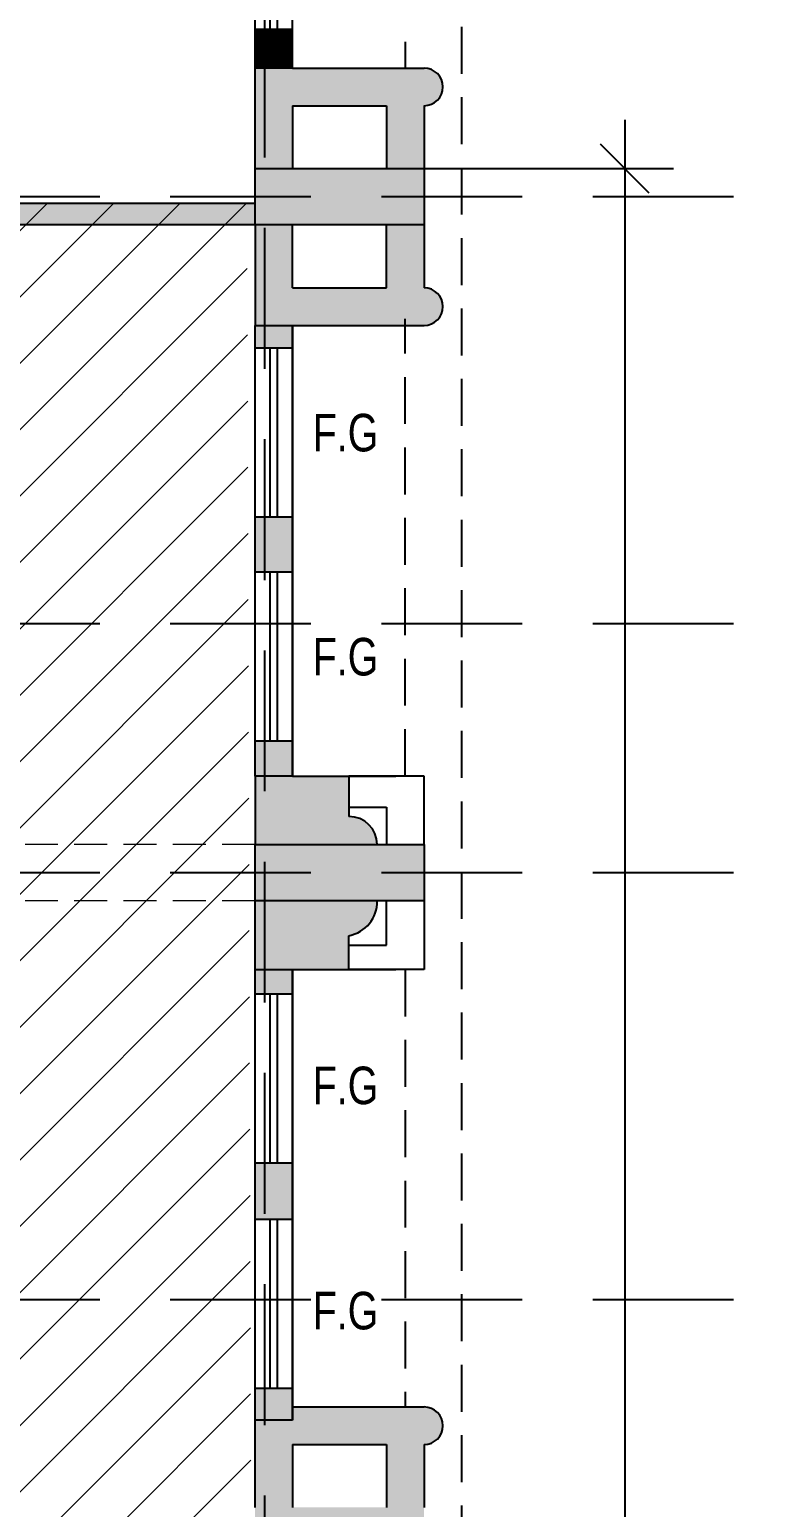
# Model space of a CAD drawing. Extents: x 11598203 to 11995143, y -3849975 to -3698974.
# Drawn here: x 11974828 to 11978736, y -3776381 to -3768511 of the extents above; entities that cross this region are included whole.
import ezdxf

# ---------------------------------------------------------------- set-up
doc = ezdxf.new("R2010")
doc.units = 0
doc.header["$MEASUREMENT"] = 0
doc.linetypes.add('DASHED', pattern=[0.75, 0.5, -0.25])
doc.linetypes.add('HIDDEN', pattern=[0.375, 0.25, -0.125])
doc.layers.get('0').update_dxf_attribs({"linetype": 'CONTINUOUS'})
for name, color, linetype in [('BEAM', 8, 'CONTINUOUS'), ('GRID LINES', 9, 'CONTINUOUS'), ('HATCH', 7, 'CONTINUOUS'), ('HS', 7, 'CONTINUOUS'), ('SECTION', 8, 'CONTINUOUS')]:
    doc.layers.add(name, color=color, linetype=linetype)
doc.styles.add('ARIAL', font='arial.ttf', dxfattribs={"width": 0.75})

# ---------------------------------------------------------------- blocks, each defined once
blk = doc.blocks.new('8TH FLOOR')
at = {"ltscale": 500}
for points in [[(-900.0000005904585, 40454.99999994179), (-700.0000005904585, 40454.99999994179), (5.587935447692871e-09, 40454.99999994179, 2.241198382762285e-06), (0.0003051720559597015, 40454.99999994226, -0.8844420184644182), (24.25356250442564, 40257.98574992782, -0.06132135527334809), (1.862645149230957e-09, 40254.99999994272), (1.862645149230957e-09, 39284.99999994459, -0.9999999999953432), (1.862645149230957e-09, 39084.99999994365), (-700.0000002942979, 39084.99999994365), (-900.0000005904585, 39084.99999994459), (-900.0000005904585, 39619.99999994226), (-700.0000002942979, 39619.99999994226), (-700.0000002942979, 39284.99999994412), (-200.0000002942979, 39284.99999994412), (-200.0000002942979, 39619.99999994226), (-150.0000005904585, 39619.99999994226), (-150.0000005923212, 39919.99999994133), (-200.0000002942979, 39919.99999994086), (-200.0000002924353, 40254.99999994272), (-700.0000002942979, 40254.99999994272), (-700.0000002924353, 39919.99999994179), (-900.0000005904585, 39919.99999994179)], [(-899.9999996982515, 39734.99999994552), (-6029.999130355194, 39734.99999994691), (-6029.999130357057, 39619.99999994552), (-899.9999996982515, 39619.99999994552)], [(-899.9999997001141, 36870.96617395012), (-819.9999996982515, 36870.96617395012), (-779.9999996982515, 36870.96617394965), (-699.9999997001141, 36870.96617394965), (-699.9999997001141, 36684.99999994971), (-899.9999997001141, 36684.99999994971)], [(-399.9999997001141, 36469.99999994831), (-399.9999997001141, 36684.99999994971), (-699.9999997001141, 36684.99999994971), (-899.9999997001141, 36684.99999994971), (-899.9999997019768, 36319.99999994738), (-249.9999997001141, 36319.99999994831, 0.4142135623616087)], [(-399.9999997001141, 35834.99999997439, 0.3689294456057893), (-249.9999996684492, 36019.99999994785), (-899.9999997019768, 36019.99999994738), (-899.9999996982515, 35654.99999995064), (-699.9999997001141, 35654.99999995064), (-399.9999997001141, 35654.99999995064)], [(-900.0000005904585, 33324.99999995204), (-700.0000005904585, 33324.99999995204), (3.725290298461914e-09, 33324.99999995111, 5.293021680105918e-06), (0.0003051720559597015, 33324.9999999525, -0.8844420184644439), (24.25356250442564, 33127.98574993806, -0.06132135529104649), (1.862645149230957e-09, 33124.99999995297), (1.862645149230957e-09, 32154.99999995483, -0.9999999999580903), (1.862645149230957e-09, 31954.9999999539), (-700.0000002942979, 31954.9999999539), (-900.0000005904585, 31954.99999995483), (-900.0000005904585, 32489.9999999525), (-700.0000002942979, 32489.9999999525), (-700.0000002942979, 32154.99999995437), (-200.0000002942979, 32154.99999995437), (-200.0000002942979, 32489.9999999525), (-150.0000005904585, 32489.9999999525), (-150.0000005923212, 32789.99999995157), (-200.0000002942979, 32789.99999995111), (-200.0000002924353, 33124.99999995297), (-700.0000002942979, 33124.99999995297), (-700.0000002924353, 32789.99999995204), (-900.0000005904585, 32789.99999995204)]]:
    blk.add_hatch(color=8, dxfattribs=at).paths.add_polyline_path(points)
h = blk.add_hatch(color=8, dxfattribs=at)
h.paths.add_polyline_path([(-819.9999997001141, 37770.96617395012), (-779.9999997001141, 37770.96617394965), (-699.9999997001141, 37770.96617394965), (-699.9999997001141, 38064.37544950005), (-779.9999996982515, 38064.37544950005), (-819.9999996982515, 38064.37544950051), (-899.9999997001141, 38064.37544950051), (-899.9999997001141, 37770.96617395012)])
h.paths.add_polyline_path([(-899.9999997001141, 38964.37544950051), (-899.9999997001141, 39084.99999994505), (-699.9999997001141, 39084.99999994505), (-699.9999997001141, 38964.37544950005), (-779.9999997001141, 38964.37544950005), (-819.9999997001141, 38964.37544950051)])
h = blk.add_hatch(color=8, dxfattribs=at)
h.paths.add_polyline_path([(-819.9999997001141, 34323.56958902162), (-779.9999997001141, 34323.56958902208), (-699.9999997001141, 34323.56958902208), (-699.9999997001141, 34622.80693391198), (-779.9999997001141, 34622.80693391198), (-819.9999997001141, 34622.80693391198), (-899.9999997001141, 34622.80693391198), (-899.9999997001141, 34323.56958902162)])
h.paths.add_polyline_path([(-899.9999997001141, 33254.99999995483), (-699.9999997001141, 33254.99999995483), (-699.9999997001141, 33324.99999995437), (-699.9999997001141, 33423.56958902208), (-779.9999997001141, 33423.56958902208), (-819.9999997001141, 33423.56958902208), (-899.9999997001141, 33423.56958902208)])
h.paths.add_polyline_path([(-899.9999997001141, 35522.80693391152), (-819.9999997001141, 35522.80693391152), (-779.9999997001141, 35522.80693391198), (-699.9999997001141, 35522.80693391198), (-699.9999997001141, 35654.99999995297), (-899.9999997001141, 35654.99999995297)])
at = {"layer": 'HATCH', "ltscale": 500}
h = blk.add_hatch(color=32, dxfattribs=at)
h.dxf.hatch_style = 1
h.paths.add_polyline_path([(-44309.99999993667, 10129.99999998417), (-44009.99999964237, 10129.99999998417), (-44009.99999964237, 9229.999999986961), (-44309.99999993667, 9229.999999986961)])
h.paths.add_polyline_path([(-6929.999999688938, 6229.99999998929), (-6629.999999688938, 6229.99999998929), (-6629.999999688938, 5251.73913045926), (-6929.999999688938, 5251.73913045926)])
h.paths.add_polyline_path([(-899.9999996982515, 6264.99999998929), (1.862645149230957e-09, 6264.99999998929), (1.862645149230957e-09, 5964.999999990221), (-899.9999996982515, 5964.999999990221)])
h.paths.add_polyline_path([(-31623.74347890913, -10479.99999998743), (-31023.74347890913, -10479.99999998743), (-31023.74347890913, -10779.9999999865), (-31623.74347890913, -10779.9999999865)])
h.paths.add_polyline_path([(-36804.99999965169, -13009.9999999837), (-36054.99999964982, -13009.9999999837), (-36054.99999964982, -13309.99999998324), (-36804.99999965169, -13309.99999998324)])
h.paths.add_polyline_path([(-26484.99999966472, 199.9999999990687), (-26184.99999996461, 199.9999999990687), (-26184.99999996461, -700.0008696326986), (-26484.99999966472, -700.0008696326986)])
h.paths.add_polyline_path([(-36354.99999994971, -17734.99913034542), (-36054.99999964982, -17734.99913034542), (-36054.99999964982, -18484.99999997485), (-36354.99999994971, -18484.99999997485)])
h.paths.add_polyline_path([(-4099.999999992549, 199.9999999995343), (-3499.999999992549, 200), (-3499.999999992549, -100), (-4099.999999992549, -100.0000000004657)])
h.paths.add_polyline_path([(-47739.99999963492, 18319.99999997579), (-46989.99999963678, 18319.99999997579), (-46989.99999963678, 18019.99999997439), (-47739.99999963492, 18019.99999997439)])
h.paths.add_polyline_path([(-47739.99999963492, 14789.99999997998), (-46839.99999963678, 14789.99999997998), (-46839.99999963678, 14489.99999997905), (-47739.99999963492, 14489.99999997905)])
h.paths.add_polyline_path([(-10758.26086936891, 299.9999999981374), (-9929.999999687076, 299.9999999981374), (-9929.999999687076, -9.313225746154785e-10), (-10758.26086936891, -9.313225746154785e-10)])
h.paths.add_polyline_path([(-36804.99999965169, -7679.999999991152), (-36054.99999964982, -7679.999999991152), (-36054.99999964982, -7979.999999990687), (-36804.99999965169, -7979.999999990687)])
h.paths.add_polyline_path([(-34514.99999965541, 900.0008696289733), (-34214.99999965355, 900.0008696289733), (-34214.99999965355, -9.313225746154785e-10), (-34514.99999965541, -9.313225746154785e-10)])
h.paths.add_polyline_path([(-40684.99999994412, 750.0008696299046), (-40384.99999964423, 750.0008696299046), (-40384.99999964423, -9.313225746154785e-10), (-40684.99999994412, -9.313225746154785e-10)])
h.paths.add_polyline_path([(-41009.99999964423, -25.00000000093132), (-40709.9999996461, -25.00000000093132), (-40709.9999996461, -775.0008696322329), (-41009.99999964423, -775.0008696322329)])
h.paths.add_polyline_path([(-47739.99999963492, 29189.99999996088), (-46989.99999963678, 29189.99999996088), (-46989.99999963678, 28889.99999995949), (-47739.99999963492, 28889.99999995949)])
h.paths.add_polyline_path([(-899.9999997001141, 29189.99999995902), (0, 29189.99999995902), (0, 28889.99999996042), (-899.9999997001141, 28889.99999996042)])
h.paths.add_polyline_path([(-47839.99999963678, 10129.99999998417), (-47539.99999993294, 10129.99999998417), (-47539.99999993294, 9229.99999998603), (-47839.99999963678, 9229.99999998603)])
h.paths.add_polyline_path([(-41009.99999964423, 750.0008696299046), (-40709.9999996461, 750.0008696299046), (-40709.9999996461, -9.313225746154785e-10), (-41009.99999964423, -9.313225746154785e-10)])
h.paths.add_polyline_path([(-999.9999999944121, 42919.99999993807), (-699.9999996963888, 42919.99999993807), (-699.9999996963888, 43898.26086947182), (-999.9999999944121, 43898.26086947182)])
h.paths.add_polyline_path([(-47739.99999963492, 21919.9999999702), (-46989.99999963678, 21919.9999999702), (-46989.99999963678, 21619.99999996973), (-47739.99999963492, 21619.99999996973)])
h.paths.add_polyline_path([(-19284.99999967404, 199.9999999990687), (-18984.9999996759, 199.9999999990687), (-18984.9999996759, -700.0008696326986), (-19284.99999967404, -700.0008696326986)])
h.paths.add_polyline_path([(-899.9999996982515, 49149.99999993155), (1.862645149230957e-09, 49149.99999993155), (1.862645149230957e-09, 48849.99999993294), (-899.9999996982515, 48849.99999993294)])
h.paths.add_polyline_path([(-899.9999997001141, 32789.9999999539), (0, 32789.9999999539), (0, 32489.9999999539), (-899.9999997001141, 32489.9999999539)])
h.paths.add_polyline_path([(-47739.99999963492, 25519.99999996601), (-46989.99999963678, 25519.99999996601), (-46989.99999963678, 25219.99999996461), (-47739.99999963492, 25219.99999996461)])
h.paths.add_polyline_path([(-15684.99999997579, 6229.999999991152), (-15384.99999967776, 6229.999999991152), (-15384.99999967776, 5329.999130359385), (-15684.99999997579, 5329.999130359385)])
h.paths.add_polyline_path([(-899.9999996982515, 25519.99999996414), (1.862645149230957e-09, 25519.99999996414), (1.862645149230957e-09, 25219.99999996461), (-899.9999996982515, 25219.99999996461)])
h.paths.add_polyline_path([(-39509.99999964796, -13009.9999999837), (-38759.99999964796, -13009.9999999837), (-38759.99999964796, -13309.99999998324), (-39509.99999964796, -13309.99999998324)])
h.paths.add_polyline_path([(-42694.99999964237, 39919.99999994319), (-42394.99999994226, 39919.99999994319), (-42394.99999994226, 39319.99913031235), (-42694.99999964237, 39319.99913031235)])
h.paths.add_polyline_path([(-47739.99999959394, 39919.99999994319), (-46839.99999963678, 39919.99999994319), (-46839.99999963678, 39619.99999994365), (-47739.99999959394, 39619.99999994365)])
h.paths.add_polyline_path([(-899.9999996963888, 39919.99999994319), (-99.99999999813735, 39919.99999994319), (-99.99999999813735, 39619.99999994319), (-899.9999996963888, 39619.99999994319)])
h.paths.add_polyline_path([(-4099.999999992549, 11189.99999998277), (-3401.09994309023, 11189.99999998277), (-3401.09994309023, 10889.99999998463), (-4099.999999992549, 10889.99999998463)])
h.paths.add_polyline_path([(-31623.74347890913, -7729.999999990687), (-31023.74347890913, -7729.999999990687), (-31023.74347890913, -8029.999999990221), (-31623.74347890913, -8029.999999990221)])
h.paths.add_polyline_path([(-44759.99999963865, -18184.99999997532), (-44009.99999964237, -18184.99999997532), (-44009.99999964237, -18484.99999997485), (-44759.99999963865, -18484.99999997485)])
h.paths.add_polyline_path([(-6929.999999690801, 299.9999999981374), (-6101.739130310714, 299.9999999981374), (-6101.739130310714, -9.313225746154785e-10), (-6929.999999690801, -9.313225746154785e-10)])
h.paths.add_polyline_path([(-899.9999996982515, 18319.99999997392), (1.862645149230957e-09, 18319.99999997392), (1.862645149230957e-09, 18019.99999997439), (-899.9999996982515, 18019.99999997439)])
h.paths.add_polyline_path([(-48040.00086926669, -18184.99999997532), (-47289.99999993481, -18184.99999997532), (-47289.99999993481, -18484.99999997485), (-48040.00086926669, -18484.99999997485)])
h.paths.add_polyline_path([(-42694.99999964237, 43520.00086956983), (-42394.99999994226, 43520.00086956983), (-42394.99999994226, 42919.99999993946), (-42694.99999964237, 42919.99999993946)])
h.paths.add_polyline_path([(-39509.99999964796, -10529.99999998696), (-38759.99999964796, -10529.99999998696), (-38759.99999964796, -10829.9999999865), (-39509.99999964796, -10829.9999999865)])
h.paths.add_polyline_path([(-42369.99999934621, 43520.00086956983), (-42069.99999964237, 43520.00086956983), (-42069.99999964237, 42919.99999993946), (-42369.99999934621, 42919.99999993946)])
h.paths.add_polyline_path([(-39509.99999964796, -7679.999999991152), (-38759.99999964796, -7679.999999991152), (-38759.99999964796, -7979.999999990687), (-39509.99999964796, -7979.999999990687)])
h.paths.add_polyline_path([(-46359.99999963865, 43820.00086941989), (-46059.99999993853, 43820.00086941989), (-46059.99999993853, 42919.99999993807), (-46359.99999963865, 42919.99999993807)])
h.paths.add_polyline_path([(-899.9999997038394, 299.9999999981374), (0, 299.9999999981374), (0, -4.656612873077393e-10), (-899.9999997038394, -4.656612873077393e-10)])
h.paths.add_polyline_path([(-28249.9999999553, 51450.00086941058), (-27950.00000025518, 51450.00086941058), (-27950.00000025518, 50549.99999992875), (-28249.9999999553, 50549.99999992875)])
h.paths.add_polyline_path([(-22219.99999996834, 51450.00086941198), (-21920.00000026822, 51450.00086941198), (-21920.00000026822, 50549.99999993015), (-22219.99999996834, 50549.99999993015)])
h.paths.add_polyline_path([(-44309.99999993667, 750.0008696299046), (-44009.99999964237, 750.0008696299046), (-44009.99999964237, -9.313225746154785e-10), (-44309.99999993667, -9.313225746154785e-10)])
h.paths.add_polyline_path([(-42369.99999934621, 39919.99999994319), (-42069.99999964237, 39919.99999994319), (-42069.99999964237, 39319.99913031235), (-42369.99999934621, 39319.99913031235)])
h.paths.add_polyline_path([(-31549.99999965541, 51450.00086941151), (-31249.9999999553, 51450.00086941151), (-31249.9999999553, 50549.99999992969), (-31549.99999965541, 50549.99999992969)])
h.paths.add_polyline_path([(-46359.99999963865, 49700.00086941384), (-46059.99999993481, 49700.00086941384), (-46059.99999993481, 48949.99999993155), (-46359.99999963865, 48949.99999993155)])
h.paths.add_polyline_path([(-42694.99999964237, 36319.99999994878), (-42394.99999994226, 36319.99999994878), (-42394.99999994226, 35719.99913031748), (-42694.99999964237, 35719.99913031748)])
h.paths.add_polyline_path([(-42369.99999934621, 35719.99913031748), (-42069.99999964237, 35719.99913031748), (-42069.99999964237, 36319.99999994785), (-42369.99999934621, 36319.99999994785)])
h.paths.add_polyline_path([(-44309.99999993667, 15239.99999997811), (-44009.99999964237, 15239.99999997811), (-44009.99999964237, 14489.99999997998), (-44309.99999993667, 14489.99999997998)])
h.paths.add_polyline_path([(-42694.99999964237, 49700.00086941384), (-42394.99999993853, 49700.00086941384), (-42394.99999993853, 48949.99999993155), (-42694.99999964237, 48949.99999993155)])
h.paths.add_polyline_path([(-44760.00086956844, -25.00000000093132), (-44009.99999964237, -25.00000000093132), (-44009.99999964237, -325.0000000004657), (-44760.00086956844, -325.0000000004657)])
h.paths.add_polyline_path([(-15684.99999997765, 199.9999999990687), (-15384.99999967963, 199.9999999990687), (-15384.99999967963, -700.0008696326986), (-15684.99999997765, -700.0008696326986)])
h.paths.add_polyline_path([(-39509.99999964796, -5199.999999994412), (-38759.99999964796, -5199.999999994412), (-38759.99999964796, -5499.999999993946), (-39509.99999964796, -5499.999999993946)])
h.paths.add_polyline_path([(-44309.99999993667, 6229.999999989755), (-44009.99999964237, 6229.999999989755), (-44009.99999964237, 5479.999130359851), (-44309.99999993667, 5479.999130359851)])
h.paths.add_polyline_path([(-36354.99999994971, -25.00000000093132), (-36054.99999964982, -25.00000000093132), (-36054.99999964982, -775.0008696322329), (-36354.99999994971, -775.0008696322329)])
h.paths.add_polyline_path([(-22884.99999967031, 199.9999999990687), (-22584.99999967031, 199.9999999990687), (-22584.99999967031, -700.0008696326986), (-22884.99999967031, -700.0008696326986)])
h.paths.add_polyline_path([(-899.9999997001141, 36319.99999994785), (1.862645149230957e-09, 36319.99999994785), (1.862645149230957e-09, 36019.99999994831), (-899.9999997001141, 36019.99999994831)])
h.paths.add_polyline_path([(-47739.99999963492, 32789.99999995483), (-46989.99999963678, 32789.99999995483), (-46989.99999963678, 32489.99999995437), (-47739.99999963492, 32489.99999995437)])
h.paths.add_polyline_path([(-6929.999999690801, -25.00000000093132), (-6329.999130060896, -25.00000000093132), (-6329.999130060896, -325.0000000004657), (-6929.999999690801, -325.0000000004657)])
h.paths.add_polyline_path([(-41009.99999964423, -17734.99913034542), (-40709.9999996461, -17734.99913034542), (-40709.9999996461, -18484.99999997485), (-41009.99999964423, -18484.99999997485)])
h.paths.add_polyline_path([(-36804.99999965169, -5199.999999994412), (-36054.99999964982, -5199.999999994412), (-36054.99999964982, -5499.999999993015), (-36804.99999965169, -5499.999999993015)])
h.paths.add_polyline_path([(-48015.00043445081, -25.00000000093132), (-47264.99956511892, -25.00000000093132), (-47264.99956511892, -325.0000000004657), (-48015.00043445081, -325.0000000004657)])
h.paths.add_polyline_path([(-10530.000869615, -25.00000000093132), (-9929.999999687076, -25.00000000093132), (-9929.999999687076, -325.0000000004657), (-10530.000869615, -325.0000000004657)])
h.paths.add_polyline_path([(-46839.99999963678, 36319.99999994878), (-47739.99999929406, 36319.99999994878), (-47739.99999929406, 36019.99999994971), (-46839.99999963678, 36019.99999994971)])
h.paths.add_polyline_path([(-34514.99999965541, 6229.999999991152), (-34214.99999965169, 6229.999999991152), (-34214.99999965169, 5329.999130359851), (-34514.99999965541, 5329.999130359851)])
h.paths.add_polyline_path([(-30084.999999661, 199.9999999990687), (-29784.99999965914, 199.9999999990687), (-29784.99999965914, -700.0008696326986), (-30084.999999661, -700.0008696326986)])
h.paths.add_polyline_path([(-36804.99999965169, -10529.99999998696), (-36054.99999964982, -10529.99999998696), (-36054.99999964982, -10829.9999999865), (-36804.99999965169, -10829.9999999865)])
h.paths.add_polyline_path([(-10229.99999998137, 6229.99999998929), (-9929.999999685213, 6229.99999998929), (-9929.999999685213, 5329.999130359385), (-10229.99999998137, 5329.999130359385)])
h.paths.add_polyline_path([(-899.9999997001141, 14789.99999997811), (0, 14789.99999997811), (0, 14489.99999997905), (-899.9999997001141, 14489.99999997905)])
h.paths.add_polyline_path([(-899.9999996982515, 9529.999999985565), (78.26086968556046, 9529.999999985565), (78.26086968556046, 9229.99999998603), (-899.9999996982515, 9229.99999998603)])
h.paths.add_polyline_path([(-39939.99999964423, 49850.00086956192), (-39639.99999964796, 49850.00086956192), (-39639.99999964796, 48949.99999993155), (-39939.99999964423, 48949.99999993155)])
edge = h.paths.add_edge_path()
edge.add_line((-19434.99999996834, 49850.00086941803), (-19434.99999996834, 48949.99999993201))
edge.add_line((-6929.999999690801, 9229.99999998603), (-5951.739130010828, 9229.99999998603))
edge.add_line((-41009.99999964423, 15239.99999997811), (-41009.99999964423, 14489.99999997905))
edge.add_line((-19134.99999967404, 42919.99999993946), (-19134.99999967217, 43820.00086941989))
edge.add_line((-40709.9999996461, 5479.999130359851), (-40709.9999996461, 6229.999999989755))
edge.add_line((-40684.99999994412, 6229.999999989755), (-40684.99999994412, 5479.999130359851))
h.paths.add_polyline_path([(-22219.99999967217, 9529.999999986496), (-21319.99913033843, 9529.999999986496), (-21319.99913033843, 9229.99999998603), (-22219.99999967217, 9229.99999998603)])
h.paths.add_polyline_path([(-37579.99999994598, 10129.99999998417), (-37279.99999964982, 10129.99999998417), (-37279.99999964982, 9230.000000179745), (-37579.99999994598, 9230.000000179745)])
h.paths.add_polyline_path([(-40684.99999994412, 9979.999999985565), (-40384.99999964423, 9979.999999985565), (-40384.99999964423, 9229.99999998603), (-40684.99999994412, 9229.99999998603)])
h.paths.add_polyline_path([(-40684.99999994412, 6229.999999989755), (-40384.99999964423, 6229.999999989755), (-40384.99999964423, 5479.999130359851), (-40684.99999994412, 5479.999130359851)])
h.paths.add_polyline_path([(-32228.26086933725, 9529.999999985565), (-31249.99999995343, 9529.999999985565), (-31249.99999995343, 9229.99999998603), (-32228.26086933725, 9229.99999998603)])
h.paths.add_polyline_path([(-30424.13043435104, 6229.999999990687), (-29445.86956496723, 6229.999999990687), (-29445.86956496723, 5929.999999990221), (-30424.13043435104, 5929.999999990221)])
h.paths.add_polyline_path([(-16860.00086900964, 9529.999999985565), (-15959.9999996759, 9529.999999985565), (-15959.9999996759, 9229.99999998603), (-16860.00086900964, 9229.99999998603)])
h.paths.add_polyline_path([(-28249.99999995902, 9529.999999986496), (-27271.73913027905, 9529.999999986496), (-27271.73913027905, 9229.99999998603), (-28249.99999995902, 9229.99999998603)])
h.paths.add_polyline_path([(-10830.00086931512, 9529.999999985565), (-9929.999999685213, 9529.999999985565), (-9929.999999685213, 9229.99999998603), (-10830.00086931512, 9229.99999998603)])
h.paths.add_polyline_path([(-41009.99999964423, 9979.999999985565), (-40709.9999996461, 9979.999999985565), (-40709.9999996461, 9229.99999998603), (-41009.99999964423, 9229.99999998603)])
h.paths.add_polyline_path([(-41009.99999964423, 6229.999999989755), (-40709.9999996461, 6229.999999989755), (-40709.9999996461, 5479.999130359851), (-41009.99999964423, 5479.999130359851)])
h.paths.add_polyline_path([(-16860.00086900964, 36319.99999994785), (-15959.9999996759, 36319.99999994785), (-15959.9999996759, 36019.99999994878), (-16860.00086900964, 36019.99999994878)], flags=16)
h.paths.add_polyline_path([(-22219.99999967217, 43520.00086956937), (-21919.99999967031, 43520.00086956937), (-21919.99999967031, 42919.9999999404), (-22219.99999967217, 42919.9999999404)], flags=16)
h.paths.add_polyline_path([(-22219.99999967217, 29189.99999995902), (-21319.99913033657, 29189.99999995902), (-21319.99913033657, 28889.99999995949), (-22219.99999967217, 28889.99999995949)], flags=16)
h.paths.add_polyline_path([(-25449.99999966286, 45379.9999999362), (-24849.99913003296, 45379.9999999362), (-24849.99913003296, 45079.99999993667), (-25449.99999966286, 45079.99999993667)], flags=16)
h.paths.add_polyline_path([(-25449.999999661, 43219.99999993946), (-24849.99913003296, 43219.99999993946), (-24849.99913003296, 42919.99999993993), (-25449.999999661, 42919.99999993993)], flags=16)
h.paths.add_polyline_path([(-16860.00086901151, 14789.99999997811), (-15959.9999996759, 14789.99999997811), (-15959.9999996759, 14489.99999997998), (-16860.00086901151, 14489.99999997998)], flags=16)
h.paths.add_polyline_path([(-41009.99999964423, 15239.99999997811), (-40709.9999996461, 15239.99999997811), (-40709.9999996461, 14489.99999997905), (-41009.99999964423, 14489.99999997905)], flags=16)
h.paths.add_polyline_path([(-31249.99999994598, 25219.99999994226), (-32150.00086928345, 25219.99999994226), (-32150.00086928345, 25519.99999996321), (-31249.99999994598, 25519.99999996321)], flags=16)
h.paths.add_polyline_path([(-38180.00086927973, 18319.99999997392), (-37279.99999965169, 18319.99999997392), (-37279.99999965169, 18019.99999997439), (-38180.00086927973, 18019.99999997439)], flags=16)
h.paths.add_polyline_path([(-31549.99999965355, 15089.99999997765), (-31249.99999995716, 15089.99999997765), (-31249.99999995716, 14189.99999997951), (-31549.99999965355, 14189.99999997951)], flags=16)
h.paths.add_polyline_path([(-38180.00086927973, 14789.99999997811), (-37279.99999965169, 14789.99999997811), (-37279.99999965169, 14489.99999997905), (-38180.00086927973, 14489.99999997905)], flags=16)
h.paths.add_polyline_path([(-22219.99999967217, 18319.99999997392), (-21319.99913033843, 18319.99999997392), (-21319.99913033843, 18019.99999997439), (-22219.99999967217, 18019.99999997439)], flags=16)
h.paths.add_polyline_path([(-40684.99999994412, 15239.99999997811), (-40384.99999964423, 15239.99999997811), (-40384.99999964423, 14489.99999997905), (-40684.99999994412, 14489.99999997905)], flags=16)
h.paths.add_polyline_path([(-38180.00086927973, 21919.99999996927), (-37279.99999965169, 21919.99999996927), (-37279.99999965169, 21619.99999996973), (-38180.00086927973, 21619.99999996973)], flags=16)
h.paths.add_polyline_path([(-16860.00086900778, 32789.9999999539), (-15959.9999996759, 32789.9999999539), (-15959.9999996759, 32489.99999995437), (-16860.00086900778, 32489.99999995437)], flags=16)
h.paths.add_polyline_path([(-16860.00086900964, 21919.99999996927), (-15959.9999996759, 21919.99999996927), (-15959.9999996759, 21619.99999996973), (-16860.00086900964, 21619.99999996973)], flags=16)
h.paths.add_polyline_path([(-16860.00086901151, 25519.99999996508), (-15959.99999967776, 25519.99999996508), (-15959.99999967776, 25219.99999996414), (-16860.00086901151, 25219.99999996414)], flags=16)
h.paths.add_polyline_path([(-13359.99999968149, 11189.99999998324), (-12759.99999968335, 11189.99999998324), (-12759.99999968335, 10889.99999998324), (-13359.99999968149, 10889.99999998324)], flags=16)
h.paths.add_polyline_path([(-6929.999999690801, 29189.99999995902), (-6029.999130355194, 29189.99999995902), (-6029.999130355194, 28889.99999995949), (-6929.999999690801, 28889.99999995949)], flags=16)
h.paths.add_polyline_path([(-10830.00086931698, 29189.99999995902), (-9929.999999685213, 29189.99999995902), (-9929.999999685213, 28889.99999995949), (-10830.00086931698, 28889.99999995949)], flags=16)
h.paths.add_polyline_path([(-28249.99999995716, 22219.99999996834), (-27949.999999661, 22219.99999996834), (-27949.999999661, 21319.99999997066), (-28249.99999995716, 21319.99999997066)], flags=16)
h.paths.add_polyline_path([(-22219.99999967031, 21919.99999996927), (-21319.99913033657, 21919.99999996927), (-21319.99913033657, 21619.99999996973), (-22219.99999967031, 21619.99999996973)], flags=16)
h.paths.add_polyline_path([(-6929.999999690801, 9529.999999985565), (-5951.739130010828, 9529.999999985565), (-5951.739130010828, 9229.99999998603), (-6929.999999690801, 9229.99999998603)], flags=16)
h.paths.add_polyline_path([(-31549.99999965541, 22219.99999996787), (-31249.9999999553, 22219.99999996787), (-31249.9999999553, 21319.99999997066), (-31549.99999965541, 21319.99999997066)], flags=16)
h.paths.add_polyline_path([(-10229.99999998324, 22219.99999996787), (-9929.999999685213, 22219.99999996787), (-9929.999999685213, 21319.9999999702), (-10229.99999998324, 21319.9999999702)], flags=16)
h.paths.add_polyline_path([(-28249.99999995902, 29189.99999995949), (-27349.99913002923, 29189.99999995949), (-27349.99913002923, 28889.99999995902), (-28249.99999995902, 28889.99999995902)], flags=16)
h.paths.add_polyline_path([(-15132.49999967963, 43219.999999939), (-14232.49999967963, 43219.999999939), (-14232.49999967963, 42919.99999993993), (-15132.49999967963, 42919.99999993993)], flags=16)
h.paths.add_polyline_path([(-10829.9999999851, 43219.999999939), (-9929.999999685213, 43219.999999939), (-9929.999999685213, 42919.99999993946), (-10829.9999999851, 42919.99999993946)], flags=16)
h.paths.add_polyline_path([(-6929.999999688938, 43219.999999939), (-6029.999999688938, 43219.999999939), (-6029.999999688938, 42919.99999993434), (-6929.999999688938, 42919.99999993434)], flags=16)
h.paths.add_polyline_path([(-22219.99999967031, 25519.99999996414), (-21319.99913033657, 25519.99999996414), (-21319.99913033657, 25219.99999996414), (-22219.99999967031, 25219.99999996414)], flags=16)
h.paths.add_polyline_path([(-28249.99999995902, 25519.99999996554), (-27349.99913003109, 25519.99999996554), (-27349.99913003109, 25219.99999996508), (-28249.99999995902, 25219.99999996508)], flags=16)
h.paths.add_polyline_path([(-34679.99999965355, 11189.99999998417), (-34079.99999995157, 11189.99999998417), (-34079.99999995157, 10889.99999998417), (-34679.99999965355, 10889.99999998417)], flags=16)
h.paths.add_polyline_path([(-22219.99999996834, 36319.99999994691), (-21319.99913033471, 36319.99999994691), (-21319.99913033471, 36019.99999994878), (-22219.99999996834, 36019.99999994878)], flags=16)
h.paths.add_polyline_path([(-38180.00086927973, 25519.99999996414), (-37279.99999965169, 25519.99999996414), (-37279.99999965169, 25219.99999996461), (-38180.00086927973, 25219.99999996461)], flags=16)
h.paths.add_polyline_path([(-6929.999999688938, 25519.99999996414), (-6029.999130355194, 25519.99999996414), (-6029.999130355194, 25219.99999996461), (-6929.999999688938, 25219.99999996461)], flags=16)
h.paths.add_polyline_path([(-10830.00086931512, 25519.99999996414), (-9929.999999687076, 25519.99999996414), (-9929.999999687076, 25219.99999996461), (-10830.00086931512, 25219.99999996461)], flags=16)
h.paths.add_polyline_path([(-6929.999999688938, 22219.9999999688), (-6629.999999690801, 22219.9999999688), (-6629.999999690801, 21319.9999999702), (-6929.999999688938, 21319.9999999702)], flags=16)
h.paths.add_polyline_path([(-28249.99999995902, 18619.99997908762), (-27949.99999966286, 18619.99997908762), (-27949.99999966286, 17719.99999997485), (-28249.99999995902, 17719.99999997485)], flags=16)
h.paths.add_polyline_path([(-6929.999999687076, 15089.99999997718), (-6629.999999688938, 15089.99999997718), (-6629.999999688938, 14189.99999997951), (-6929.999999687076, 14189.99999997951)], flags=16)
h.paths.add_polyline_path([(-22219.99999967031, 32789.99999995437), (-21319.99913033657, 32789.99999995437), (-21319.99913033657, 32489.99999995437), (-22219.99999967031, 32489.99999995437)], flags=16)
h.paths.add_polyline_path([(-10229.99999998324, 33089.99999995343), (-9929.999999685213, 33089.99999995343), (-9929.999999685213, 32189.9999999553), (-10229.99999998324, 32189.9999999553)], flags=16)
h.paths.add_polyline_path([(-6929.999999688938, 33089.99999995343), (-6629.999999688938, 33089.99999995343), (-6629.999999688938, 32189.9999999553), (-6929.999999688938, 32189.9999999553)], flags=16)
h.paths.add_polyline_path([(-32150.00086928532, 29189.99999995856), (-31249.9999999553, 29189.99999995856), (-31249.9999999553, 28889.99999995949), (-32150.00086928532, 28889.99999995949)], flags=16)
h.paths.add_polyline_path([(-16860.00086900964, 29189.99999995902), (-15959.9999996759, 29189.99999995902), (-15959.9999996759, 28888.46057634568), (-16860.00086900964, 28888.46057634568)], flags=16)
h.paths.add_polyline_path([(-38180.00086927973, 29189.99999995902), (-37279.99999965169, 29189.99999995902), (-37279.99999965169, 28889.99999995949), (-38180.00086927973, 28889.99999995949)], flags=16)
h.paths.add_polyline_path([(-23224.13043435849, 6229.999999991152), (-22245.86956527643, 6229.999999991152), (-22245.86956527643, 5929.999999989755), (-23224.13043435849, 5929.999999989755)], flags=16)
h.paths.add_polyline_path([(-31549.99999965727, 18619.99999997392), (-31249.99999995716, 18619.99999997392), (-31249.99999995716, 17719.99999997532), (-31549.99999965727, 17719.99999997532)], flags=16)
h.paths.add_polyline_path([(-35694.99999965169, 48949.99999993155), (-35394.99999994785, 48949.99999993155), (-35394.99999994785, 49750.00086956238), (-35694.99999965169, 49750.00086956238)], flags=16)
h.paths.add_polyline_path([(-6929.999999688938, 36619.99999994924), (-6629.999999688938, 36619.99999994924), (-6629.999999688938, 35719.99999994924), (-6929.999999688938, 35719.99999994924)], flags=16)
h.paths.add_polyline_path([(-31549.99999965727, 45980.00086941849), (-31249.99999995716, 45980.00086941849), (-31249.99999995716, 45079.99999993667), (-31549.99999965727, 45079.99999993667)], flags=16)
h.paths.add_polyline_path([(-16860.00086901151, 39919.99999994365), (-15959.9999996759, 39919.99999994365), (-15959.9999996759, 39619.99999994365), (-16860.00086901151, 39619.99999994365)], flags=16)
h.paths.add_polyline_path([(-22219.99999967031, 45980.00086941803), (-21919.9999999702, 45980.00086941803), (-21919.9999999702, 45079.9999999362), (-22219.99999967031, 45079.9999999362)], flags=16)
h.paths.add_polyline_path([(-35694.99999965169, 43820.00086942129), (-35394.99999995157, 43820.00086942129), (-35394.99999995157, 42919.99999993946), (-35694.99999965169, 42919.99999993946)], flags=16)
h.paths.add_polyline_path([(-19434.99999967217, 43820.00086941989), (-19134.99999997206, 43820.00086941989), (-19135.00000026636, 42919.99999991478), (-19434.99999996647, 42919.99999991478)], flags=16)
h.paths.add_polyline_path([(-38180.00086927973, 39919.99999994319), (-37279.99999965169, 39919.99999994319), (-37279.99999965169, 39619.99999994319), (-38180.00086927973, 39619.99999994319)], flags=16)
h.paths.add_polyline_path([(-28249.99999995716, 39919.99999994319), (-27271.73913027905, 39919.99999994319), (-27271.73913027905, 39619.99999994365), (-28249.99999995716, 39619.99999994365)], flags=16)
h.paths.add_polyline_path([(-39939.99999964423, 43820.00086942082), (-39639.99999994412, 43820.00086942082), (-39639.99999994412, 42919.999999939), (-39939.99999964423, 42919.999999939)], flags=16)
h.paths.add_polyline_path([(-10229.9999999851, 49850.00086941384), (-9930.000000284985, 49850.00086941384), (-9930.000000284985, 48949.99999993201), (-10229.9999999851, 48949.99999993201)], flags=16)
h.paths.add_polyline_path([(-31549.99999965541, 43820.00086942129), (-31249.9999999553, 43820.00086942129), (-31249.9999999553, 42919.99999993946), (-31549.99999965541, 42919.99999993946)], flags=16)
h.paths.add_polyline_path([(-14832.49999997765, 49850.00086941384), (-14532.50000027753, 49850.00086941384), (-14532.50000027753, 48949.99999993201), (-14832.49999997765, 48949.99999993201)], flags=16)
h.paths.add_polyline_path([(-6929.999999688938, 39919.99999994319), (-6029.999130355194, 39919.99999994319), (-6029.999130355194, 39619.99999994365), (-6929.999999688938, 39619.99999994365)], flags=16)
h.paths.add_polyline_path([(-31549.99999965541, 33089.99999995343), (-31249.99999995716, 33089.99999995343), (-31249.99999995716, 32189.99999995483), (-31549.99999965541, 32189.99999995483)], flags=16)
h.paths.add_polyline_path([(-38180.00086927973, 36319.99999994971), (-37279.99999965169, 36319.99999994971), (-37279.99999965169, 36019.99999994878), (-38180.00086927973, 36019.99999994878)], flags=16)
h.paths.add_polyline_path([(-19434.99999996834, 49850.00086941803), (-19135.00000026822, 49850.00086941803), (-19135.00000026822, 48949.9999999362), (-19434.99999996834, 48949.9999999362)], flags=16)
h.paths.add_polyline_path([(-10830.00086932816, 39919.99999994319), (-9929.99999966845, 39919.99999994319), (-9929.999999657273, 39619.99999994319), (-10830.00086931698, 39619.99999994319)], flags=16)
h.paths.add_polyline_path([(-6929.999999687076, 49850.00086941384), (-6629.999999986961, 49850.00086941384), (-6629.999999986961, 48949.99999993201), (-6929.999999687076, 48949.99999993201)], flags=16)
h.paths.add_polyline_path([(-19624.1304346621, 6229.999999989755), (-18645.86956498213, 6229.999999989755), (-18645.86956498213, 5929.999999990687), (-19624.1304346621, 5929.999999990687)], flags=16)
h.paths.add_polyline_path([(-22219.99999967031, 39919.99999994319), (-21319.99913033657, 39919.99999994319), (-21319.99913033657, 39619.99999994365), (-22219.99999967031, 39619.99999994365)], flags=16)
h.paths.add_polyline_path([(-22219.99999996834, 14789.99999997905), (-21319.99913033843, 14789.99999997905), (-21319.99913033843, 14489.99999997905), (-22219.99999996834, 14489.99999997905)], flags=16)
h.paths.add_polyline_path([(-28249.99999995716, 36619.99999994924), (-27949.99999965914, 36619.99999994924), (-27949.99999965914, 35719.99999994924), (-28249.99999995716, 35719.99999994924)], flags=16)
h.paths.add_polyline_path([(-16860.00086900964, 18319.99999997392), (-15959.9999996759, 18319.99999997392), (-15959.9999996759, 18019.99999997439), (-16860.00086900964, 18019.99999997439)], flags=16)
h.paths.add_polyline_path([(-31549.99999965541, 35719.99999994924), (-31249.99999996088, 35719.99999994924), (-31249.99999996088, 36617.57461917354), (-31549.99999965541, 36617.57461917354)], flags=16)
h.paths.add_polyline_path([(-10229.9999999851, 18619.99999997346), (-9929.999999687076, 18619.99999997346), (-9929.999999687076, 17719.99999997579), (-10229.9999999851, 17719.99999997579)], flags=16)
h.paths.add_polyline_path([(-28249.99999995716, 15089.99999997765), (-27949.999999661, 15089.99999997765), (-27949.999999661, 14189.99999997951), (-28249.99999995716, 14189.99999997951)], flags=16)
h.paths.add_polyline_path([(-6929.999999690801, 18619.99999997346), (-6629.999999690801, 18619.99999997346), (-6629.999999690801, 17719.99999997485), (-6929.999999690801, 17719.99999997485)], flags=16)
h.paths.add_polyline_path([(-32228.26086933538, 39919.99999994319), (-31249.9999999553, 39919.99999994319), (-31249.9999999553, 39619.99999994319), (-32228.26086933538, 39619.99999994319)], flags=16)
h.paths.add_polyline_path([(-10229.99999998324, 15089.99999997811), (-9929.999999687076, 15089.99999997811), (-9929.999999687076, 14189.99999997951), (-10229.99999998324, 14189.99999997951)], flags=16)
h.paths.add_polyline_path([(-28249.99999995716, 33089.99999995343), (-27949.999999661, 33089.99999995343), (-27949.999999661, 32189.99999995483), (-28249.99999995716, 32189.99999995483)], flags=16)
h.paths.add_polyline_path([(-38180.00086927973, 32789.9999999539), (-37279.99999994785, 32789.9999999539), (-37279.99999994785, 32489.99999995437), (-38180.00086927973, 32489.99999995437)], flags=16)
h.paths.add_polyline_path([(-10229.99999998324, 36619.99999994924), (-9929.999999685213, 36619.99999994924), (-9929.999999685213, 35719.99999994971), (-10229.99999998324, 35719.99999994971)], flags=16)
at = {"layer": 'HS', "lineweight": -3, "ltscale": 500}
h = blk.add_hatch(dxfattribs=at)
h.set_pattern_fill('ANSI31', color=8)
h.set_pattern_definition([(45, (-10893295.24791181, 3610595.963597336), (-0.08838834764831845, 0.08838834764831845), [])])
h.paths.add_polyline_path([(-899.9999997001141, 40660.53065334074), (-899.9999997001141, 40454.99999994365), (-699.9999997001141, 40454.99999994365), (-699.9999997001141, 40660.53065334074)])
at = {"layer": 'HS', "lineweight": 0, "ltscale": 500}
h = blk.add_hatch(dxfattribs=at)
h.set_pattern_fill('ANSI31', color=8, scale=2000)
h.set_pattern_definition([(45, (-11635483.24791181, 3804628.858887266), (-176.7766952966369, 176.7766952966369), [])])
h.paths.add_polyline_path([(-6857.499999696389, 39734.99999994691), (-942.4999997038394, 39734.99999994691), (-921.456596923992, 32604.9999999553), (-6814.999999692664, 32604.9999999553), (-6814.999999692664, 36619.99999994924), (-6814.629650304094, 36619.99999994924), (-6815.370349081233, 36870.96617394965), (-6814.999999692664, 36870.96617394965), (-6814.999999692664, 37770.96617394965), (-6851.703372083604, 37770.96617394965)])
at = {"color": 8, "linetype": 'DASHED', "lineweight": 25, "ltscale": 500}
for p, q in [((200.0000002998859, 50049.99999993108), (200.0000002998859, 0)), ((-100, 46220.00086941896), (-100, 40454.99999994365)), ((-100, 36684.99999994971), (-100, 39119.99999994645)), ((-399.9999997001141, 36684.99999994971), (-100, 36684.99999994971)), ((-399.9999997001141, 35654.99999995064), (-100, 35654.99999995064)), ((-100, 35654.99999995064), (-100, 33324.99999995437))]:
    blk.add_line(p, q, dxfattribs=at)
at = {"color": 8, "lineweight": 25}
for p, q in [((-819.9999997038394, 40660.53065334121), (-819.9999997001141, 41443.06130674621)), ((-779.9999997057021, 40660.53065334121), (-779.9999997001141, 41443.06130674621)), ((-899.9999997001141, 40454.99999994365), (-899.9999997001141, 40777.99999994179)), ((-699.9999997001141, 40454.99999994365), (-699.9999997001141, 40777.99999994179)), ((-899.9999997001141, 39919.99999994412), (-899.9999997001141, 40454.99999994365)), ((-699.9999997001141, 40454.99999994365), (-899.9999997001141, 40454.99999994365)), ((-699.9999997001141, 40454.99999994365), (0, 40454.99999994365)), ((-699.9999997001141, 40254.99999994505), (-199.9999997019768, 40254.99999994505)), ((-699.9999997001141, 40254.99999994505), (-699.9999997001141, 39919.99999994412)), ((-199.9999997019768, 40254.99999994505), (-199.9999997019768, 39919.99999994412)), ((0, 40254.99999994505), (0, 39919.99999994412)), ((1068.804157214239, 40179.99999994319), (1068.804157214239, 30708.2242197888)), ((-199.9999997019768, 39919.99999994319), (1328.804157214239, 39919.99999994319)), ((-899.9999997001141, 39734.99999994645), (-6029.999130355194, 39734.99999994691)), ((-899.9999997001141, 39619.99999994552), (-6029.999130355194, 39619.99999994598)), ((-899.9999997001141, 39619.99999994459), (-899.9999997001141, 39084.99999994505)), ((-699.9999997001141, 39284.99999994552), (-699.9999997001141, 39619.99999994459)), ((-199.9999997019768, 39284.99999994552), (-199.9999997019768, 39619.99999994459)), ((0, 39619.99999994459), (0, 39284.99999994552)), ((-699.9999997001141, 39284.99999994552), (-199.9999997019768, 39284.99999994552)), ((-899.9999997001141, 39084.99999994505), (0, 39084.99999994505)), ((-899.9999997001141, 36684.99999994971), (-899.9999997001141, 39084.99999994971)), ((-899.9999997001141, 36684.99999994924), (-899.9999997001141, 39084.99999994738)), ((-899.9999997001141, 39084.99999994738), (-699.9999997001141, 39084.99999994738)), ((-699.9999997001141, 36684.99999994971), (-699.9999997001141, 39084.99999994971)), ((-699.9999997001141, 39084.99999994738), (-699.9999997001141, 36684.99999994924)), ((-819.9999996982515, 38064.37544950005), (-819.9999997001141, 38964.37544950005)), ((-779.9999996982515, 38064.37544950005), (-779.9999997001141, 38964.37544950005)), ((-899.9999997001141, 38214.37544950144), (-899.9999997001141, 38814.37544950237)), ((-699.9999997001141, 38214.37544950191), (-699.9999997001141, 38814.37544950237)), ((-819.9999996982515, 36870.96617394965), (-819.9999997001141, 37770.96617394965)), ((-779.9999996982515, 36870.96617394965), (-779.9999997001141, 37770.96617394965)), ((-899.9999997001141, 37020.96617395105), (-899.9999997001141, 37620.96617395198)), ((-699.9999997001141, 37020.96617395151), (-699.9999997001141, 37620.96617395198)), ((-899.9999997001141, 36684.99999994971), (-899.9999997001141, 36319.99999994878)), ((-699.9999997001141, 36684.99999994971), (-899.9999997001141, 36684.99999994971)), ((-699.9999997001141, 36684.99999994924), (-899.9999997001141, 36684.99999994924)), ((-699.9999997001141, 36684.99999994971), (-399.9999997001141, 36684.99999994971)), ((-399.9999997001141, 36684.99999994971), (-399.9999997001141, 36469.99999994971)), ((0, 36684.99999994971), (-399.9999997001141, 36684.99999994971)), ((0, 36319.99999994878), (0, 36684.99999994971)), ((-399.9999997001141, 36519.99999994924), (-199.9999997019768, 36519.99999994924)), ((-199.9999997019768, 36519.99999994924), (-199.9999997019768, 36319.99999994878)), ((-899.9999997001141, 35654.99999995064), (-899.9999997001141, 36019.99999994971)), ((-199.9999997019768, 35784.99999995111), (-199.9999997019768, 36019.99999994971)), ((0, 36019.99999994971), (0, 35654.99999995064)), ((-399.9999997001141, 35654.99999995064), (-399.9999997001141, 35834.99999995064)), ((-399.9999997001141, 35784.99999995111), (-199.9999997019768, 35784.99999995111)), ((-899.9999997001141, 33254.99999995483), (-899.9999997001141, 35654.99999995483)), ((-899.9999997001141, 33254.99999995483), (-899.9999997001141, 35654.99999995297)), ((-899.9999997001141, 35654.99999995297), (-699.9999997001141, 35654.99999995297)), ((-699.9999997001141, 35654.99999995064), (-399.9999997001141, 35654.99999995064)), ((-699.9999997001141, 33254.99999995483), (-699.9999997001141, 35654.99999995483)), ((-699.9999997001141, 35654.99999995297), (-699.9999997001141, 33254.99999995483)), ((0, 35654.99999995064), (-399.9999997001141, 35654.99999995064)), ((-819.9999997001141, 34622.80693391152), (-819.9999997001141, 35522.80693391152)), ((-779.9999997001141, 34622.80693391152), (-779.9999997001141, 35522.80693391152)), ((-899.9999997001141, 34667.8069339185), (-899.9999997001141, 35337.80693391711)), ((-699.9999997001141, 34667.8069339185), (-699.9999997001141, 35337.80693391711)), ((-819.9999997001141, 33423.56958902162), (-819.9999997001141, 34323.56958902162)), ((-779.9999997001141, 33423.56958902162), (-779.9999997001141, 34323.56958902162)), ((-899.9999997001141, 33468.5695890286), (-899.9999997001141, 34138.5695890272)), ((-699.9999997001141, 33468.5695890286), (-699.9999997001141, 34138.5695890272)), ((-899.9999997001141, 32789.99999995483), (-899.9999997001141, 33324.99999995437)), ((-699.9999997001141, 33324.99999995437), (0, 33324.99999995437)), ((-699.9999997001141, 33254.99999995483), (-899.9999997001141, 33254.99999995483)), ((-699.9999997001141, 33254.99999995483), (-899.9999997001141, 33254.99999995483)), ((-699.9999997001141, 33124.9999999539), (-199.9999997019768, 33124.9999999539)), ((-699.9999997001141, 33124.9999999539), (-699.9999997001141, 32789.99999995483)), ((-199.9999997019768, 33124.9999999539), (-199.9999997019768, 32789.99999995483)), ((0, 33124.9999999539), (0, 32789.99999995483))]:
    blk.add_line(p, q, dxfattribs=at)
at = {"color": 8, "lineweight": 25, "ltscale": 500}
for p, q in [((-699.9999997001141, 40660.53065334074), (-899.9999997038394, 40660.53065334074)), ((-899.9999996982515, 39619.99999993946), (-899.9999996963888, 39919.99999994319)), ((-899.9999996963888, 39919.99999994319), (3.725290298461914e-09, 39919.99999994319)), ((3.725290298461914e-09, 39919.99999994319), (1.862645149230957e-09, 39619.99999994365)), ((1.862645149230957e-09, 39619.99999994365), (-899.9999996982515, 39619.99999993946)), ((-699.9999997001141, 39084.99999994505), (-699.9999997001141, 37884.99999994505)), ((-699.9999997001141, 38964.37544950005), (-899.9999997001141, 38964.37544950051)), ((-699.9999997001141, 38064.37544950005), (-899.9999997001141, 38064.37544950051)), ((-699.9999997001141, 37770.96617394965), (-899.9999997001141, 37770.96617395012)), ((-699.9999997001141, 36870.96617394965), (-899.9999997001141, 36870.96617395012)), ((-899.9999996963888, 36019.99999994691), (-899.9999996982515, 36319.99999994785)), ((-899.9999996982515, 36319.99999994785), (0, 36319.99999994785)), ((0, 36319.99999994785), (1.862645149230957e-09, 36019.99999994831)), ((1.862645149230957e-09, 36019.99999994831), (-899.9999996963888, 36019.99999994691)), ((-699.9999997001141, 35654.99999995064), (-699.9999997001141, 33873.56958902581)), ((-699.9999997001141, 35522.80693391198), (-899.9999997001141, 35522.80693391152)), ((-699.9999997001141, 34622.80693391198), (-899.9999997001141, 34622.80693391198)), ((-699.9999997001141, 34323.56958902208), (-899.9999997001141, 34323.56958902162)), ((-699.9999997001141, 33423.56958902208), (-899.9999997001141, 33423.56958902208))]:
    blk.add_line(p, q, dxfattribs=at)
at = {"color": 8, "linetype": 'ByBlock', "lineweight": 25}
blk.add_line((1198.804157214239, 39789.99999994319), (938.8041572142392, 40049.99999994319), dxfattribs=at)
at = {"color": 8, "lineweight": -3}
for centre, radius, start, end in [((0, 40354.99999994412), 99.99999999986221, 270, 90), ((0, 39184.99999994598), 99.99999999986221, 270, 90), ((-399.9999997001141, 36319.99999994878), 149.9999999997933, 0, 90), ((-433.2997360806912, 36015.31059707142), 183.359711683105, 280.4634816742439, 1.465492564316119), ((0, 33224.99999995343), 99.99999999986221, 270, 90)]:
    blk.add_arc(centre, radius, start, end, dxfattribs=at)
at = {"layer": 'BEAM', "color": 8, "linetype": 'HIDDEN', "lineweight": 18, "ltscale": 700}
for p, q in [((-899.9999997001141, 36319.99999994785), (-6629.999999688938, 36319.99999994785)), ((-899.9999997001141, 36019.99999994691), (-6629.999999688938, 36019.99999994691))]:
    blk.add_line(p, q, dxfattribs=at)
at = {"layer": 'GRID LINES', "color": 138, "linetype": 'HIDDEN', "ltscale": 3000}
for p, q in [((-849.9999998454005, 55353.8588872659), (-849.9999998454005, -16425.10462607117)), ((5022.752088187262, 39769.99999994365), (-57948.54704729095, 39769.99999994365)), ((5022.752088187262, 37494.99999994645), (-57948.54704729095, 37494.99999994645)), ((5022.752088187262, 36169.99999994878), (-57948.54704729095, 36169.99999994878)), ((5022.752088187262, 33894.99999995204), (-57948.54704729095, 33894.99999995204))]:
    blk.add_line(p, q, dxfattribs=at)
at = {"color": 8, "lineweight": 20, "style": 'ARIAL', "width": 0.75}
for p in [(-592.7921268343925, 38414.05458283983), (-592.7921268343925, 37220.64530728944), (-592.7921268343925, 34937.48606725503), (-592.7921268343925, 33738.24872236513)]:
    blk.add_text('F.G', height=199.9999999997244, dxfattribs=at).set_placement(p)

msp = doc.modelspace()

# ---------------------------------------------------------------- block references
at = {"layer": 'SECTION', "color": 0, "ltscale": 500}
msp.add_blockref('8TH FLOOR', (11976929.17506828, -3809171.260421205), dxfattribs=at)

doc.saveas('drawing.dxf')
